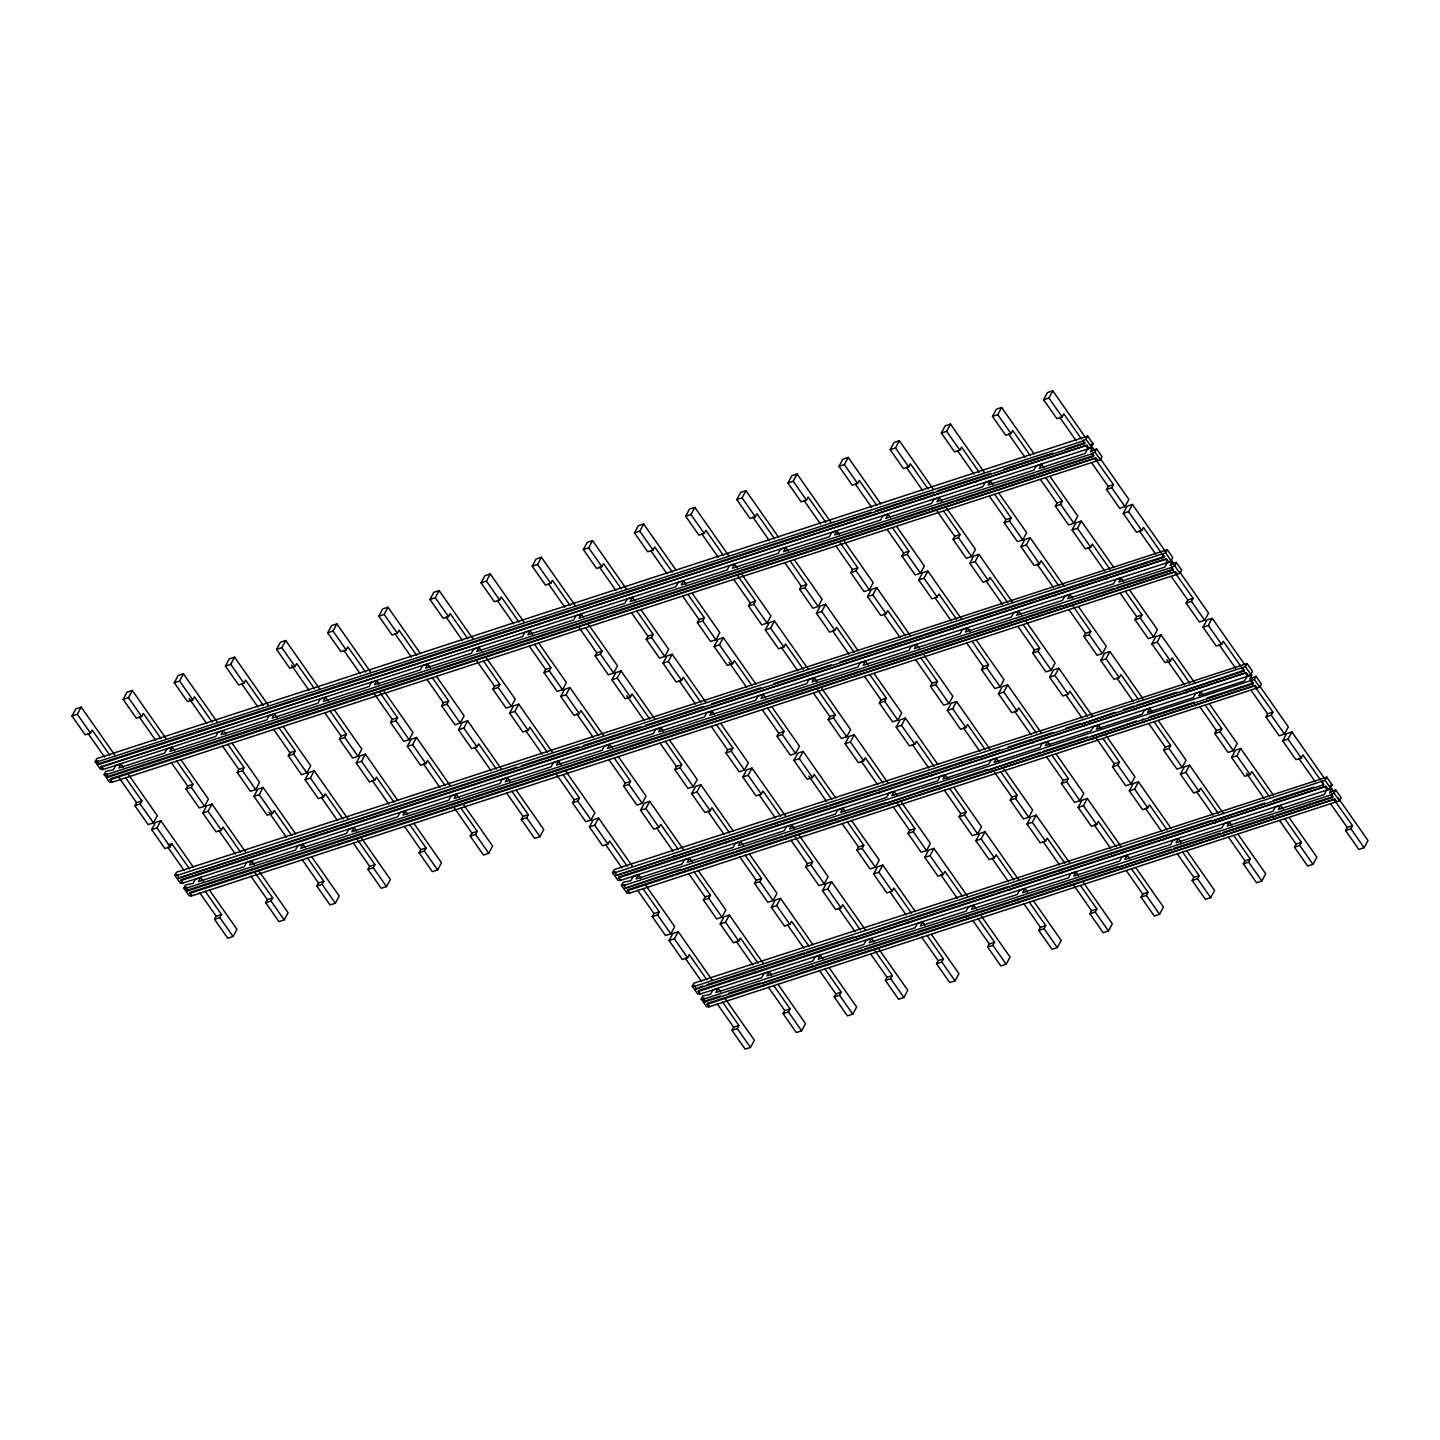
<?xml version="1.0" encoding="UTF-8"?>
<svg xmlns="http://www.w3.org/2000/svg" width="1440" height="1440" viewBox="0 0 1440 1440"><rect width="100%" height="100%" fill="white"/><g stroke="black" fill="none" stroke-linecap="round" stroke-linejoin="round"><path stroke-width="1.5" d="M109.836 755.244L92.196 730.08L90.54 733.158L85.23 734.886L72 716.004L75.87 708.822L81.18 707.094L114.966 755.316M72 716.004L77.31 714.294L81.18 707.094M160.974 738.594L143.334 713.43L141.678 716.508L136.368 718.236L123.138 699.372L127.008 692.172L132.318 690.444L166.104 738.666M123.138 699.372L128.448 697.644L132.318 690.444M101.412 766.044L103.212 768.618L100.602 769.464L95.166 761.724L96.858 758.592L1087.632 436.068L1093.068 443.808L1091.376 446.958L1088.136 448.83L102.672 769.626L100.854 767.052L1086.876 445.248L1088.694 447.822M97.236 761.886L97.794 760.878L99.054 764.46L97.236 761.886L1082.718 441.09L1085.94 439.218L1087.632 436.068M102.672 769.626L103.212 768.618M111.618 782.406L1097.64 460.602L1095.84 458.01L110.358 778.806L111.618 782.406L112.176 781.38L109.548 782.244L104.13 774.504L105.822 771.354L113.49 769.734L115.704 765.648L120.996 763.92L123.498 767.484M106.2 774.666L106.74 773.64L108 777.24L106.2 774.666L1091.664 453.87L1094.904 451.98L1096.596 448.848L1102.014 456.588L1100.322 459.72L1097.64 460.602M120.996 763.92L118.8 768.006L164.628 753.102L166.842 748.998L172.134 747.27L174.636 750.834M212.112 721.944L194.472 696.78L192.816 699.876L187.506 701.604L174.276 682.722L178.146 675.54L183.438 673.812L217.242 722.016M174.276 682.722L179.568 680.994L183.438 673.812M128.52 774.63L157.302 815.688L153.432 822.888L148.122 824.616L134.892 805.734L136.566 802.638L141.858 800.928L125.478 777.546M134.892 805.734L140.202 804.006L141.858 800.928M172.134 747.27L169.938 751.374L215.766 736.452L217.98 732.348L223.272 730.62L225.774 734.202M263.25 705.312L245.61 680.13L243.954 683.226L238.644 684.954L225.414 666.072L229.284 658.89L234.576 657.162L268.38 705.366M225.414 666.072L230.706 664.344L234.576 657.162M189.504 868.878L171.864 843.714L170.19 846.792L164.898 848.52L151.65 829.638L155.52 822.456L160.83 820.728L193.374 867.15M151.65 829.638L156.96 827.91L160.83 820.728M180.9 759.762L208.44 799.056L204.57 806.238L199.26 807.966L186.03 789.084L187.704 786.006L192.996 784.278L176.616 760.896M186.03 789.084L191.34 787.356L192.996 784.278M223.272 730.62L221.076 734.724L266.904 719.802L269.1 715.698L274.41 713.97L276.912 717.552M314.388 688.662L296.748 663.498L295.074 666.576L289.782 668.304L276.552 649.422L280.422 642.24L285.714 640.512L319.518 688.734M276.552 649.422L281.844 647.694L285.714 640.512M240.642 852.228L222.984 827.064L221.328 830.142L216.018 831.87L202.788 813.006L206.658 805.806L211.968 804.078L245.772 852.3M202.788 813.006L208.098 811.278L211.968 804.078M182.322 883.26L182.88 882.252L180.252 883.098L174.834 875.358L176.508 872.226L1167.3 549.702L1172.718 557.442L1171.026 560.592L1167.804 562.464L182.322 883.26L181.062 879.66L1166.544 558.882L1168.344 561.456M1167.3 549.702L1165.608 552.852L1162.926 553.716L1164.186 557.316L178.704 878.094L177.444 874.512L174.834 875.358M178.704 878.094L517.014 767.142M232.038 743.13L259.578 782.406L255.708 789.588L250.398 791.316L237.168 772.434L238.824 769.356L244.134 767.628L227.754 744.264M237.168 772.434L242.478 770.724L244.134 767.628M274.41 713.97L272.196 718.074L318.042 703.152L320.238 699.048L325.548 697.338L328.05 700.902M191.286 896.04L1177.308 574.236L1175.49 571.644L190.008 892.44L191.286 896.04L191.826 895.014L189.198 895.878L183.78 888.138L185.472 884.988L193.14 883.368L195.354 879.264L200.664 877.554L203.166 881.118M185.85 888.3L186.408 887.274L187.668 890.874L185.85 888.3L1171.332 567.504L1174.554 565.614L1176.246 562.482L1181.682 570.222L1179.99 573.354L1177.308 574.236M365.526 672.012L347.886 646.848L346.212 649.926L340.92 651.654L327.69 632.79L331.56 625.59L336.852 623.862L370.656 672.084M327.69 632.79L332.982 631.062L336.852 623.862M200.664 877.554L198.45 881.64L244.278 866.718L246.492 862.632L251.802 860.904L254.304 864.468M291.78 835.578L274.122 810.414L272.466 813.51L267.156 815.22L253.926 796.356L257.796 789.156L263.106 787.446L295.65 833.868M253.926 796.356L259.236 794.628L263.106 787.446M283.176 726.48L310.716 765.756L306.846 772.938L301.536 774.666L288.306 755.802L289.962 752.706L295.272 750.978L278.892 727.614M288.306 755.802L293.616 754.074L295.272 750.978M325.548 697.338L323.334 701.424L369.18 686.502L371.376 682.416L376.686 680.688L379.188 684.252M209.43 890.046L236.952 929.322L233.082 936.522L227.79 938.25L214.56 919.368L216.216 916.272L221.526 914.544L205.146 891.18M416.664 655.362L399.024 630.198L397.35 633.294L392.058 635.004L378.828 616.14L382.698 608.94L387.99 607.23L420.534 653.652M214.56 919.368L219.852 917.64L221.526 914.544M378.828 616.14L384.12 614.412L387.99 607.23M251.802 860.904L249.588 865.008L295.416 850.086L297.63 845.982L302.94 844.254L305.442 847.818M342.9 818.928L325.26 793.764L323.604 796.86L318.294 798.588L305.064 779.706L308.934 772.524L314.244 770.796L348.03 819M305.064 779.706L310.374 777.978L314.244 770.796M334.314 709.83L361.854 749.106L357.984 756.306L352.674 758.034L339.444 739.152L341.1 736.056L346.41 734.328L330.03 710.964M339.444 739.152L344.754 737.424L346.41 734.328M376.686 680.688L374.472 684.792L420.318 669.87L422.514 665.766L427.824 664.038L430.326 667.602M259.308 871.614L288.09 912.69L284.22 919.872L278.928 921.6L265.698 902.718L267.354 899.64L272.664 897.912L255.006 872.73M467.802 638.712L450.162 613.548L448.488 616.644L443.196 618.372L429.948 599.49L433.818 592.308L439.128 590.58L472.932 638.784M265.698 902.718L270.99 900.99L272.664 897.912M429.948 599.49L435.258 597.762L439.128 590.58M302.94 844.254L300.726 848.358L346.554 833.436L348.768 829.332L354.078 827.604L356.58 831.186M394.038 802.296L376.398 777.114L374.742 780.21L369.432 781.938L356.202 763.056L360.072 755.874L365.382 754.146L397.926 800.568M356.202 763.056L361.512 761.328L365.382 754.146M384.192 691.398L412.992 732.474L409.122 739.656L403.812 741.384L390.582 722.502L392.238 719.424L397.548 717.696L379.908 692.532M390.582 722.502L395.874 720.774L397.548 717.696M427.824 664.038L425.61 668.142L471.438 653.22L473.652 649.116L478.962 647.388L481.464 650.97M311.688 856.746L339.228 896.04L335.358 903.222L330.066 904.95L316.818 886.068L318.492 882.99L323.784 881.262L307.404 857.898M518.94 622.08L501.282 596.898L499.626 599.994L494.316 601.722L481.086 582.84L484.956 575.658L490.266 573.93L524.07 622.134M316.818 886.068L322.128 884.34L323.784 881.262M481.086 582.84L486.396 581.112L490.266 573.93M354.078 827.604L351.864 831.708L397.692 816.786L399.906 812.682L405.198 810.954L407.7 814.536M445.176 785.646L427.536 760.482L425.88 763.56L420.57 765.288L407.34 746.406L411.21 739.224L416.52 737.496L450.306 785.718M407.34 746.406L412.65 744.696L416.52 737.496M436.59 676.53L464.13 715.824L460.26 723.006L454.95 724.734L441.72 705.852L443.376 702.774L448.686 701.046L432.306 677.682M441.72 705.852L447.012 704.142L448.686 701.046M478.962 647.388L476.748 651.492L522.576 636.57L524.79 632.466L530.1 630.738L532.602 634.32M361.584 838.314L390.366 879.39L386.496 886.572L381.204 888.3L367.956 869.436L369.63 866.34L374.922 864.612L357.282 839.448M570.078 605.43L552.42 580.266L550.764 583.344L545.454 585.072L532.224 566.208L536.094 559.008L541.404 557.28L575.208 605.502M367.956 869.436L373.266 867.708L374.922 864.612M532.224 566.208L537.534 564.48L541.404 557.28M405.198 810.954L403.002 815.058L448.83 800.136L451.044 796.05L456.336 794.322L458.838 797.886M496.314 768.996L478.674 743.832L477.018 746.91L471.708 748.638L458.478 729.774L462.348 722.574L467.658 720.846L501.444 769.068M458.478 729.774L463.788 728.046L467.658 720.846M486.468 658.098L515.25 699.174L511.38 706.356L506.088 708.084L492.858 689.22L494.514 686.124L499.824 684.396L483.444 661.032M492.858 689.22L498.15 687.492L499.824 684.396M530.1 630.738L527.886 634.842L573.714 619.92L575.928 615.834L581.238 614.106L583.74 617.67M413.964 823.464L441.504 862.74L437.634 869.94L432.324 871.65L419.094 852.786L420.768 849.69L426.06 847.962L409.68 824.598M621.198 588.78L603.558 563.616L601.902 566.694L596.592 568.422L583.362 549.558L587.232 542.358L592.542 540.648L626.328 588.852M419.094 852.786L424.404 851.058L426.06 847.962M583.362 549.558L588.672 547.83L592.542 540.648M456.336 794.322L454.14 798.408L499.968 783.504L502.182 779.4L507.474 777.672L509.976 781.236M547.452 752.346L529.812 727.182L528.156 730.278L522.846 732.006L509.616 713.124L513.486 705.942L518.778 704.214L552.582 752.418M509.616 713.124L514.908 711.396L518.778 704.214M538.848 643.248L566.388 682.524L562.518 689.724L557.226 691.452L543.996 672.57L545.652 669.474L550.962 667.746L534.564 644.382M543.996 672.57L549.288 670.842L550.962 667.746M581.238 614.106L579.024 618.21L624.852 603.288L627.066 599.184L632.376 597.456L634.878 601.02M463.86 805.032L492.642 846.09L488.772 853.29L483.462 855.018L470.232 836.136L471.906 833.058L477.198 831.33L460.818 807.948M672.336 572.13L654.696 546.966L653.04 550.062L647.73 551.79L634.5 532.908L638.37 525.726L643.68 523.998L676.224 570.42M470.232 836.136L475.542 834.408L477.198 831.33M634.5 532.908L639.81 531.18L643.68 523.998M507.474 777.672L505.278 781.776L551.106 766.854L553.32 762.75L558.612 761.022L561.114 764.604M598.59 735.714L580.95 710.532L579.276 713.628L573.984 715.356L560.754 696.474L564.624 689.292L569.916 687.564L603.72 735.768M560.754 696.474L566.046 694.746L569.916 687.564M588.744 624.816L617.526 665.892L613.656 673.074L608.364 674.802L595.134 655.92L596.79 652.842L602.1 651.114L585.702 627.732M595.134 655.92L600.426 654.192L602.1 651.114M632.376 597.456L630.162 601.56L675.99 586.638L678.204 582.534L683.496 580.806L686.016 584.388M516.24 790.164L543.78 829.458L539.91 836.64L534.6 838.368L521.37 819.486L523.044 816.408L528.336 814.68L511.956 791.316M723.474 555.498L705.834 530.316L704.178 533.412L698.868 535.14L685.638 516.258L689.508 509.076L694.818 507.348L728.604 555.552M521.37 819.486L526.68 817.758L528.336 814.68M685.638 516.258L690.948 514.53L694.818 507.348M558.612 761.022L556.416 765.126L602.244 750.204L604.44 746.1L609.75 744.372L612.252 747.954M649.728 719.064L632.088 693.9L630.414 696.978L625.122 698.706L611.892 679.824L615.762 672.642L621.054 670.914L654.858 719.136M611.892 679.824L617.184 678.096L621.054 670.914M641.124 609.948L668.664 649.242L664.794 656.424L659.502 658.152L646.254 639.27L647.928 636.192L653.22 634.464L636.84 611.1M646.254 639.27L651.564 637.542L653.22 634.464M683.496 580.806L681.3 584.91L727.128 569.988L729.342 565.884L734.634 564.156L737.136 567.738M566.118 771.732L594.918 812.808L591.048 819.99L585.738 821.718L572.508 802.854L574.164 799.758L579.474 798.03L563.094 774.666M774.612 538.848L756.972 513.684L755.316 516.762L750.006 518.49L736.776 499.608L740.646 492.426L745.956 490.698L778.5 537.12M572.508 802.854L577.818 801.126L579.474 798.03M736.776 499.608L742.086 497.898L745.956 490.698M609.75 744.372L607.536 748.476L653.382 733.554L655.578 729.468L660.888 727.74L663.39 731.304M700.866 702.414L683.226 677.25L681.552 680.328L676.26 682.056L663.03 663.192L666.9 655.992L672.192 654.264L705.996 702.486M663.03 663.192L668.322 661.464L672.192 654.264M692.262 593.316L719.802 632.592L715.932 639.774L710.622 641.502L697.392 622.638L699.066 619.542L704.358 617.814L687.978 594.45M627.246 866.178L609.606 840.996L607.932 844.092L602.64 845.82L589.41 826.938L593.28 819.756L598.572 818.028L632.376 866.232M697.392 622.638L702.702 620.91L704.358 617.814M734.634 564.156L732.438 568.26L778.266 553.338L780.48 549.252L785.772 547.524L788.274 551.088M589.41 826.938L594.702 825.21L598.572 818.028M618.516 756.882L646.056 796.158L642.186 803.34L636.876 805.068L623.646 786.204L625.302 783.108L630.612 781.38L614.232 758.016M825.75 522.198L808.11 497.034L806.454 500.112L801.144 501.84L787.914 482.976L791.784 475.776L797.094 474.048L830.88 522.27M623.646 786.204L628.956 784.476L630.612 781.38M787.914 482.976L793.224 481.248L797.094 474.048M660.888 727.74L658.674 731.826L704.52 716.922L706.716 712.818L712.026 711.09L714.528 714.654M752.004 685.764L734.364 660.6L732.69 663.696L727.398 665.424L714.15 646.542L718.038 639.36L723.33 637.632L755.874 684.054M714.15 646.542L719.46 644.814L723.33 637.632M742.158 574.884L770.94 615.942L767.07 623.142L761.76 624.852L748.53 605.988L750.204 602.892L755.496 601.164L737.856 576M678.384 849.528L660.744 824.364L659.07 827.442L653.778 829.17L640.53 810.306L644.418 803.106L649.71 801.378L683.514 849.6M748.53 605.988L753.84 604.26L755.496 601.164M785.772 547.524L783.576 551.61L829.404 536.706L831.618 532.602L836.91 530.874L839.412 534.438M640.53 810.306L645.84 808.578L649.71 801.378M620.064 880.56L620.622 879.552L617.994 880.398L612.576 872.658L614.268 869.526L1247.076 663.534L1252.512 671.274L1250.82 674.406L1247.598 676.296L620.064 880.56L618.804 876.96L1246.32 672.696L1248.138 675.27M1247.076 663.534L1245.402 666.666L1242.702 667.53L1243.98 671.13L616.446 875.394L615.186 871.812L612.576 872.658M616.446 875.394L827.172 805.968L826.632 806.976M669.654 740.232L697.194 779.508L693.324 786.708L688.014 788.436L674.784 769.554L676.44 766.458L681.75 764.748L665.37 741.366M876.888 505.548L859.248 480.384L857.592 483.48L852.282 485.208L839.052 466.326L842.922 459.144L848.214 457.416L880.758 503.838M674.784 769.554L680.094 767.826L681.75 764.748M839.052 466.326L844.344 464.598L848.214 457.416M712.026 711.09L709.812 715.194L755.658 700.272L757.854 696.168L763.164 694.44L765.666 698.004M629.028 893.34L1257.084 688.05L1255.284 685.476L627.768 889.74L629.028 893.34L629.568 892.314L626.958 893.178L621.522 885.438L623.214 882.288L630.9 880.668L633.096 876.564L638.406 874.836L640.908 878.418M1257.084 688.05L1259.766 687.168L1261.458 684.036L1256.04 676.296L1254.348 679.446L1251.666 680.31L1252.926 683.91L625.41 888.174L624.15 884.574L621.522 885.438M625.41 888.174L680.616 869.364M803.142 669.114L785.502 643.95L783.828 647.046L778.536 648.774L765.288 629.892L769.158 622.71L774.468 620.982L808.272 669.186M765.288 629.892L770.598 628.164L774.468 620.982M638.406 874.836L636.192 878.94L682.038 864.018L684.234 859.932L689.544 858.204L692.046 861.768M794.538 560.016L822.078 599.292L818.208 606.492L812.898 608.22L799.668 589.338L801.342 586.242L806.634 584.532L790.254 561.15M729.522 832.878L711.882 807.714L710.208 810.792L704.916 812.52L691.668 793.656L695.538 786.456L700.848 784.746L733.392 831.168M799.668 589.338L804.978 587.61L806.634 584.532M836.91 530.874L834.714 534.978L880.542 520.056L882.738 515.952L888.048 514.224L890.55 517.806M691.668 793.656L696.978 791.928L700.848 784.746M720.792 723.582L748.332 762.876L744.462 770.058L739.152 771.786L725.922 752.904L727.578 749.826L732.888 748.098L716.508 724.716M928.026 488.916L910.386 463.734L908.712 466.83L903.42 468.558L890.19 449.676L894.06 442.494L899.352 440.766L933.156 488.97M673.218 856.926L673.776 855.9M725.922 752.904L731.214 751.176L732.888 748.098M890.19 449.676L895.482 447.948L899.352 440.766M763.164 694.44L760.95 698.544L806.778 683.622L808.992 679.518L814.302 677.79L816.804 681.372M675.036 859.5L675.576 858.492M645.912 885.564L674.712 926.622L670.842 933.822L665.532 935.55L652.302 916.668L653.958 913.572L659.268 911.844L642.888 888.48M854.28 652.482L836.622 627.318L834.966 630.396L829.656 632.124L816.426 613.242L820.296 606.06L825.606 604.332L858.15 650.754M652.302 916.668L657.594 914.94L659.268 911.844M682.182 869.688L733.86 852.03L733.32 853.056M816.426 613.242L821.736 611.514L825.606 604.332M873.54 515.52L874.08 514.512M689.544 858.204L687.33 862.308L733.158 847.386L735.372 843.282L740.682 841.554L743.184 845.118M683.982 872.28L684.522 871.254M844.416 541.584L873.216 582.66L869.346 589.842L864.036 591.57L850.806 572.688L852.462 569.61L857.772 567.882L840.132 542.718M780.66 816.228L763.002 791.064L761.346 794.16L756.036 795.888L742.806 777.006L746.676 769.824L751.986 768.096L785.79 816.3M850.806 572.688L856.116 570.96L857.772 567.882M880.686 525.726L881.226 524.7M888.048 514.224L885.834 518.328L931.68 503.406L933.876 499.302L939.186 497.574L941.688 501.156M742.806 777.006L748.116 775.278L751.986 768.096M771.93 706.932L799.47 746.226L795.582 753.408L790.29 755.136L777.06 736.254L778.716 733.176L784.026 731.448L767.646 708.084M979.164 472.266L961.524 447.102L959.85 450.18L954.558 451.908L941.328 433.026L945.198 425.844L950.49 424.116L984.294 472.338M706.896 979.812L689.256 954.63L687.6 957.726L682.29 959.454L669.06 940.572L672.93 933.39L678.24 931.662L712.026 979.866M724.356 840.276L724.896 839.268M777.06 736.254L782.352 734.544L784.026 731.448M941.328 433.026L946.62 431.298L950.49 424.116M814.302 677.79L812.088 681.894L857.916 666.972L860.13 662.868L865.44 661.158L867.942 664.722M669.06 940.572L674.37 938.844L678.24 931.662M726.174 842.85L726.714 841.842M698.31 870.696L725.85 909.99L721.962 917.172L716.67 918.9L703.44 900.018L705.096 896.94L710.406 895.212L694.026 871.83M905.418 635.832L887.76 610.668L886.104 613.746L880.794 615.474L867.564 596.61L871.434 589.41L876.744 587.682L910.53 635.904M703.44 900.018L708.732 898.29L710.406 895.212M867.564 596.61L872.874 594.882L876.744 587.682M924.678 498.888L925.218 497.862M740.682 841.554L738.468 845.658L784.296 830.736L786.51 826.632L791.82 824.904L794.322 828.486M735.12 855.63L735.66 854.622M896.814 526.734L924.354 566.01L920.484 573.192L915.174 574.92L901.944 556.038L903.6 552.96L908.91 551.232L892.53 527.868M831.798 799.596L814.14 774.414L812.484 777.51L807.174 779.238L793.944 760.356L797.814 753.174L803.124 751.446L835.668 797.868M901.944 556.038L907.254 554.328L908.91 551.232M931.824 509.076L932.364 508.068M939.186 497.574L936.972 501.678L982.818 486.756L985.014 482.652L990.324 480.942L992.826 484.506M793.944 760.356L799.254 758.628L803.124 751.446M821.808 688.5L850.59 729.576L846.72 736.758L841.428 738.486L828.198 719.622L829.854 716.526L835.164 714.798L817.524 689.634M1030.302 455.616L1012.662 430.452L1010.988 433.53L1005.696 435.258L992.466 416.394L996.336 409.194L1001.628 407.466L1034.172 453.906M758.034 963.162L740.394 937.998L738.738 941.076L733.428 942.804L720.198 923.922L724.068 916.74L729.378 915.012L763.164 963.234M775.494 823.626L776.034 822.618M828.198 719.622L833.49 717.894L835.164 714.798M992.466 416.394L997.758 414.666L1001.628 407.466M865.44 661.158L863.226 665.244L909.054 650.322L911.268 646.236L916.578 644.508L919.08 648.072M720.198 923.922L725.508 922.194L729.378 915.012M777.312 826.2L777.852 825.192M699.732 994.194L700.272 993.186L697.662 994.032L692.226 986.292L693.918 983.16L1326.744 777.15L1332.162 784.89L1330.47 788.04L1327.248 789.93L699.732 994.194L698.472 990.594L1325.988 786.33L1327.788 788.904M1326.744 777.15L1325.052 780.3L1322.37 781.164L1323.63 784.764L696.114 989.028L694.854 985.446L692.226 986.292M696.114 989.028L702.972 985.968M749.448 854.046L776.97 893.34L773.1 900.522L767.808 902.25L754.578 883.368L756.234 880.29L761.544 878.562L745.164 855.198M956.538 619.182L938.898 594.018L937.242 597.114L931.932 598.824L918.702 579.96L922.572 572.76L927.882 571.05L961.668 619.254M754.578 883.368L759.87 881.64L761.544 878.562M918.702 579.96L924.012 578.232L927.882 571.05M975.816 482.238L976.356 481.23M791.82 824.904L789.606 829.008L835.434 814.086L837.648 809.982L842.958 808.254L845.46 811.836M786.258 838.98L786.798 837.972M707.418 1003.374L708.678 1006.956L1336.752 801.684L1334.934 799.11L707.418 1003.374L709.236 1005.948L706.608 1006.812L701.19 999.072L702.864 995.922L710.55 994.302L712.764 990.198L718.056 988.47L720.558 992.052M703.26 999.216L703.8 998.208L705.06 1001.808L703.26 999.216L1330.776 794.952L1333.998 793.062L1335.69 789.93L1341.126 797.67L1339.434 800.802L1336.752 801.684M946.692 508.302L975.492 549.36L971.622 556.542L966.312 558.27L953.082 539.406L954.738 536.31L960.048 534.582L943.668 511.218M882.918 782.946L865.278 757.782L863.622 760.86L858.312 762.588L845.082 743.706L848.952 736.524L854.262 734.796L888.048 783.018M953.082 539.406L958.392 537.678L960.048 534.582M982.962 492.426L983.502 491.418M990.324 480.942L988.11 485.028L1033.956 470.106L1036.152 466.02L1041.462 464.292L1043.964 467.856M845.082 743.706L850.392 741.996L854.262 734.796M718.056 988.47L715.86 992.574L761.688 977.652L763.902 973.566L769.194 971.838L771.696 975.402M708.678 1006.956L709.236 1005.948M874.188 673.65L901.728 712.926L897.858 720.126L892.566 721.854L879.336 702.972L880.992 699.876L886.302 698.148L869.904 674.784M1081.44 438.966L1063.8 413.802L1062.126 416.898L1056.834 418.608L1043.586 399.744L1047.456 392.562L1052.766 390.834L1085.31 437.256M809.172 946.512L791.532 921.348L789.876 924.426L784.566 926.154L771.336 907.29L775.206 900.09L780.498 898.362L813.042 944.802M879.336 702.972L884.628 701.244L886.302 698.148M1043.586 399.744L1048.896 398.016L1052.766 390.834M916.578 644.508L914.364 648.612L960.192 633.69L962.406 629.586L967.716 627.858L970.218 631.422M771.336 907.29L776.628 905.562L780.498 898.362M828.432 809.568L828.99 808.542M799.326 835.614L828.108 876.69L824.238 883.872L818.946 885.6L805.716 866.736L807.372 863.64L812.682 861.912L795.024 836.748M1007.676 602.532L990.036 577.368L988.38 580.464L983.07 582.192L969.84 563.31L973.71 556.128L979.02 554.4L1012.806 602.604M752.886 970.56L753.426 969.534M805.716 866.736L811.008 865.008L812.682 861.912M835.578 819.756L836.136 818.748L784.998 835.38M969.84 563.31L975.15 561.582L979.02 554.4M1026.954 465.588L1027.494 464.58M842.958 808.254L840.744 812.358L886.572 797.436L888.786 793.35L894.096 791.622L896.598 795.186M754.686 973.134L755.226 972.126M837.396 822.33L837.936 821.322M999.09 493.434L1026.63 532.71L1022.76 539.91L1017.45 541.638L1004.22 522.756L1005.876 519.66L1011.186 517.95L994.806 494.568M725.58 999.198L754.362 1040.256L750.492 1047.438L745.182 1049.166L731.952 1030.302L733.626 1027.206L738.918 1025.478L722.538 1002.114M934.056 766.296L916.416 741.132L914.76 744.21L909.45 745.938L896.22 727.074L900.09 719.874L905.4 718.146L937.944 764.586M1004.22 522.756L1009.53 521.028L1011.186 517.95M1034.1 475.776L1034.64 474.768L108.558 776.232M731.952 1030.302L737.262 1028.574L738.918 1025.478M761.832 983.322L813.51 965.664L812.97 966.672M1041.462 464.292L1039.248 468.396L1085.094 453.474L1087.29 449.37L1092.6 447.642L1095.102 451.206M896.22 727.074L901.53 725.346L905.4 718.146M953.19 629.154L953.748 628.146M769.194 971.838L766.998 975.924L812.826 961.02L815.04 956.916L820.332 955.188L822.834 958.752M763.65 985.896L764.19 984.888M924.084 655.218L952.866 696.294L948.996 703.476L943.704 705.204L930.474 686.322L932.13 683.244L937.44 681.516L921.042 658.134M860.31 929.862L842.67 904.698L840.996 907.794L835.704 909.522L822.474 890.64L826.344 883.458L831.636 881.73L865.44 929.934M930.474 686.322L935.766 684.594L937.44 681.516M960.336 639.36L960.894 638.334M967.716 627.858L965.502 631.962L1011.33 617.04L1013.544 612.936L1018.836 611.208L1021.356 614.79M822.474 890.64L827.766 888.912L831.636 881.73M879.57 792.918L880.128 791.91M851.706 820.764L879.246 860.04L875.376 867.24L870.084 868.95L856.836 850.086L858.51 846.99L863.802 845.262L847.422 821.898M1058.814 585.9L1041.174 560.718L1039.518 563.814L1034.208 565.542L1020.978 546.66L1024.848 539.478L1030.158 537.75L1063.944 585.954M804.024 953.91L804.564 952.902L707.166 984.6M856.836 850.086L862.146 848.358L863.802 845.262M886.716 803.106L938.412 785.448L937.854 786.456M1020.978 546.66L1026.288 544.932L1030.158 537.75M894.096 791.622L891.882 795.708L937.71 780.804L939.924 776.7L945.216 774.972L947.736 778.536M805.824 956.484L806.364 955.476M888.534 805.698L889.074 804.672M99.054 764.46L1084.536 443.682L1083.258 440.082M100.854 767.052L1086.876 445.248M1050.228 476.784L1077.768 516.078L1073.898 523.26L1068.588 524.988L1055.358 506.106L1057.014 503.028L1062.324 501.3L1045.944 477.918M777.96 984.33L805.5 1023.606L801.63 1030.806L796.32 1032.534L783.09 1013.652L784.746 1010.556L790.056 1008.846L773.676 985.464M985.194 749.646L967.554 724.482L965.898 727.578L960.588 729.306L947.358 710.424L951.228 703.242L956.538 701.514L990.324 749.718M1055.358 506.106L1060.65 504.378L1062.324 501.3M783.09 1013.652L788.4 1011.924L790.056 1008.846M1092.6 447.642L1090.386 451.746L1096.596 448.848M947.358 710.424L952.668 708.696L956.538 701.514M1004.328 612.504L1004.886 611.496M820.332 955.188L818.118 959.292L863.964 944.37L866.16 940.266L871.47 938.538L873.972 942.102M814.77 969.264L815.328 968.238M108 777.24L1093.482 456.444L1092.222 452.862M976.464 640.35L1004.004 679.644L1000.134 686.826L994.842 688.554L981.594 669.672L983.268 666.594L988.56 664.866L972.18 641.502M109.818 779.814L1095.84 458.01M911.448 913.212L893.808 888.048L892.134 891.144L886.842 892.872L873.612 873.99L877.482 866.808L882.774 865.08L915.318 911.502M928.908 773.694L929.448 772.686L878.31 789.318M981.594 669.672L986.904 667.944L988.56 664.866M1011.474 622.71L1012.032 621.702L188.208 889.866M1018.836 611.208L1016.64 615.312L1062.468 600.39L1064.682 596.286L1069.974 594.558L1072.476 598.14M873.612 873.99L878.904 872.262L882.774 865.08M930.708 776.268L931.266 775.26M901.602 802.332L930.384 843.39L926.514 850.59L921.222 852.318L907.974 833.436L909.648 830.34L914.94 828.63L897.3 803.448M1109.952 569.25L1092.312 544.086L1090.656 547.164L1085.346 548.892L1072.116 530.01L1075.986 522.828L1081.296 521.1L1113.84 567.522M855.144 937.26L906.84 919.602L906.282 920.61M907.974 833.436L913.284 831.708L914.94 828.63M1072.116 530.01L1077.426 528.3L1081.296 521.1M945.216 774.972L943.02 779.076L988.848 764.154L991.062 760.05L996.354 758.322L998.856 761.904M856.962 939.834L857.502 938.826M939.672 789.048L940.212 788.04M1100.106 458.352L1128.888 499.428L1125.018 506.61L1119.726 508.338L1106.496 489.456L1108.152 486.378L1113.462 484.65L1095.282 459.036M829.098 967.68L856.638 1006.974L852.768 1014.156L847.458 1015.884L834.228 997.002L835.884 993.924L841.194 992.196L824.814 968.814M1036.332 733.014L1018.692 707.832L1017.036 710.928L1011.726 712.656L998.496 693.774L1002.366 686.592L1007.676 684.864L1041.462 733.068M1106.496 489.456L1111.788 487.746L1113.462 484.65M834.228 997.002L839.538 995.274L841.194 992.196M998.496 693.774L1003.806 692.046L1007.676 684.864M1055.466 595.872L1056.006 594.846M871.47 938.538L869.256 942.642L915.102 927.72L917.298 923.616L922.608 921.888L925.11 925.47M865.908 952.614L866.466 951.606M1026.36 621.918L1055.142 662.994L1051.272 670.176L1045.962 671.904L1032.732 653.04L1034.406 649.944L1039.698 648.216L1023.318 624.852M962.586 896.58L944.946 871.416L943.272 874.494L937.98 876.222L924.75 857.34L928.62 850.158L933.912 848.43L967.716 896.634M980.046 757.044L999.756 749.79M1032.732 653.04L1038.042 651.312L1039.698 648.216M1062.612 606.06L1114.29 588.402L1113.75 589.41M1069.974 594.558L1067.778 598.662L1113.606 583.74L1115.82 579.654L1121.112 577.926L1123.614 581.49M924.75 857.34L930.042 855.612L933.912 848.43M981.846 759.618L982.386 758.61M953.982 787.464L981.522 826.758L977.652 833.94L972.342 835.668L959.112 816.786L960.786 813.708L966.078 811.98L949.698 788.598M1161.09 552.6L1143.45 527.436L1141.794 530.514L1136.484 532.242L1123.254 513.378L1127.124 506.178L1132.434 504.45L1166.22 552.672M959.112 816.786L964.422 815.058L966.078 811.98M988.992 769.824L1040.67 752.166L1040.13 753.174M1123.254 513.378L1128.546 511.65L1132.434 504.45M996.354 758.322L994.158 762.426L1039.986 747.504L1042.2 743.4L1047.492 741.672L1049.994 745.254M908.1 923.202L908.64 922.176M990.81 772.398L991.35 771.39M878.976 949.248L907.776 990.324L903.906 997.506L898.596 999.234L885.366 980.352L887.022 977.274L892.332 975.546L874.692 950.382M1087.47 716.364L1069.83 691.2L1068.174 694.278L1062.864 696.006L1049.634 677.124L1053.504 669.942L1058.796 668.214L1092.6 716.436M885.366 980.352L890.676 978.642L892.332 975.546M915.246 933.39L915.786 932.382L864.648 949.014M1106.604 579.222L1107.144 578.214M1049.634 677.124L1054.926 675.396L1058.796 668.214M922.608 921.888L920.394 925.992L966.24 911.07L968.436 906.966L973.746 905.256L976.248 908.82M917.046 935.964L917.604 934.956M1078.74 607.068L1106.28 646.344L1102.41 653.544L1097.1 655.254L1083.87 636.39L1085.544 633.294L1090.836 631.566L1073.196 606.402M1013.724 879.93L996.084 854.766L994.41 857.844L989.118 859.572L975.87 840.708L979.74 833.508L985.05 831.78L1018.854 880.002M1031.184 740.394L1031.724 739.386L1008.288 747.018M1083.87 636.39L1089.18 634.662L1090.836 631.566M1121.112 577.926L1118.916 582.012L1164.744 567.108L1166.958 563.004L1172.25 561.276L1174.752 564.84M975.87 840.708L981.18 838.98L985.05 831.78M1032.984 742.986L1033.524 741.96M1003.878 769.032L1032.66 810.108L1028.79 817.29L1023.48 819.018L1010.25 800.136L1011.924 797.058L1017.216 795.33L1000.836 771.966M1010.25 800.136L1015.56 798.426L1017.216 795.33M1047.492 741.672L1045.296 745.776L1091.124 730.854L1093.338 726.75L1098.63 725.04L1101.132 728.604M959.238 906.552L959.778 905.544M1041.948 755.748L1042.488 754.74M931.374 934.398L958.914 973.674L955.044 980.856L949.734 982.584L936.504 963.72L938.16 960.624L943.47 958.896L927.09 935.532M1138.608 699.714L1120.968 674.55L1119.312 677.628L1114.002 679.356L1100.772 660.492L1104.642 653.292L1109.934 651.564L1143.738 699.786M936.504 963.72L941.814 961.992L943.47 958.896M966.384 916.74L966.924 915.732M1100.772 660.492L1106.064 658.764L1109.934 651.564M176.904 875.52L1162.926 553.716M973.746 905.256L971.532 909.342L1017.378 894.42L1019.574 890.334L1024.884 888.606L1027.386 892.17M968.184 919.314L968.724 918.306M180.522 880.686L1166.544 558.882M1129.878 590.418L1157.418 629.694L1153.548 636.894L1148.238 638.622L1135.008 619.74L1136.682 616.662L1141.974 614.934L1125.594 591.552M1064.862 863.28L1047.222 838.116L1045.548 841.212L1040.256 842.922L1027.008 824.058L1030.878 816.858L1036.188 815.148L1069.992 863.352M1082.322 723.762L1114.812 712.332M1135.008 619.74L1140.318 618.012L1141.974 614.934M1172.25 561.276L1170.054 565.38L1176.246 562.482M1027.008 824.058L1032.318 822.33L1036.188 815.148M1084.122 726.336L1084.662 725.328M187.668 890.874L1173.132 570.078L1171.872 566.496M1056.258 754.182L1083.798 793.458L1079.928 800.64L1074.618 802.368L1061.388 783.504L1063.062 780.408L1068.354 778.68L1051.974 755.316M189.468 893.448L1175.49 571.644M1008.558 887.328L1009.098 886.302L957.978 902.952M1061.388 783.504L1066.698 781.776L1068.354 778.68M1091.268 736.524L1136.556 720.954M1098.63 725.04L1096.434 729.126L1142.262 714.222L1144.458 710.118L1149.768 708.39L1152.27 711.954M1010.376 889.902L1010.916 888.894M1093.068 739.098L1093.626 738.09M981.252 915.966L1010.052 957.024L1006.182 964.224L1000.872 965.952L987.642 947.07L989.298 943.974L994.608 942.246L978.228 918.882M1189.746 683.064L1172.106 657.9L1170.432 660.996L1165.14 662.706L1151.91 643.842L1155.78 636.66L1161.072 634.932L1194.876 683.136M987.642 947.07L992.934 945.342L994.608 942.246M1017.522 900.09L1018.062 899.082M1151.91 643.842L1157.202 642.114L1161.072 634.932M1024.884 888.606L1022.67 892.71L1068.498 877.788L1070.712 873.684L1076.022 871.956L1078.524 875.52M1019.322 902.682L1019.862 901.656M1179.756 571.986L1208.556 613.062L1204.686 620.244L1199.376 621.972L1186.146 603.09L1187.802 600.012L1193.112 598.284L1174.95 572.67M1116 846.63L1098.342 821.466L1096.686 824.562L1091.376 826.29L1078.146 807.408L1082.016 800.226L1087.326 798.498L1121.13 846.702M1133.442 707.112L1134 706.104L1123.344 709.56M1186.146 603.09L1191.456 601.362L1193.112 598.284M1078.146 807.408L1083.456 805.68L1087.326 798.498M1135.26 709.686L1135.8 708.678M1106.136 735.75L1134.936 776.808L1131.066 784.008L1125.756 785.736L1112.526 766.854L1114.182 763.758L1119.492 762.048L1103.112 738.666M1059.696 870.678L1060.236 869.67M1112.526 766.854L1117.836 765.126L1119.492 762.048M1142.406 719.874L1142.946 718.866M1149.768 708.39L1147.554 712.494L1193.4 697.572L1195.596 693.468L1200.906 691.74L1203.408 695.304M1061.514 873.252L1062.054 872.244M1144.206 722.466L1144.764 721.44M1033.65 901.098L1061.172 940.392L1057.302 947.574L1052.01 949.302L1038.78 930.42L1040.436 927.342L1045.746 925.614L1029.366 902.232M1240.884 666.414L1223.244 641.25L1221.57 644.346L1216.278 646.074L1203.048 627.192L1206.918 620.01L1212.21 618.282L1244.754 664.704M1038.78 930.42L1044.072 928.692L1045.746 925.614M1068.66 883.458L1069.2 882.432M1203.048 627.192L1208.34 625.464L1212.21 618.282M1076.022 871.956L1073.808 876.06L1119.636 861.138L1121.85 857.034L1127.16 855.306L1129.662 858.888M1070.46 886.032L1071 885.024M1167.138 829.998L1149.48 804.816L1147.824 807.912L1142.514 809.64L1129.284 790.758L1133.154 783.576L1138.464 781.848L1171.008 828.27M1184.58 690.462L1244.52 670.122M1129.284 790.758L1134.594 789.03L1138.464 781.848M1186.398 693.036L1186.938 692.028M1158.534 720.882L1186.074 760.176L1182.204 767.358L1176.894 769.086L1163.664 750.204L1165.32 747.126L1170.63 745.398L1154.25 722.016M1110.834 854.028L1111.374 853.02M1163.664 750.204L1168.974 748.476L1170.63 745.398M1193.544 703.242L1194.084 702.216L1149.336 716.796M1200.906 691.74L1198.692 695.844L1244.538 680.922L1246.734 676.818L1252.044 675.09L1249.83 679.194L1256.04 676.296M1112.652 856.62L1113.192 855.594M1195.344 705.816L1195.902 704.808M1083.528 882.666L1112.31 923.742L1108.44 930.924L1103.148 932.652L1089.918 913.77L1091.574 910.692L1096.884 908.964L1080.486 885.6M1089.918 913.77L1095.21 912.042L1096.884 908.964M1119.78 866.808L1171.476 849.15L1170.918 850.158M1127.16 855.306L1124.946 859.41L1170.774 844.488L1172.988 840.384L1178.298 838.656L1180.8 842.238M1121.598 869.382L1122.138 868.374M1218.258 813.348L1200.618 788.184L1198.962 791.262L1193.652 792.99L1180.422 774.108L1184.292 766.926L1189.602 765.198L1223.388 813.42M1180.422 774.108L1185.732 772.398L1189.602 765.198M614.646 872.82L1242.702 667.53M618.264 877.986L1246.32 672.696M1209.672 704.232L1237.212 743.526L1233.342 750.708L1228.032 752.436L1214.802 733.554L1216.458 730.476L1221.768 728.748L1205.388 705.384M1161.972 837.378L1162.512 836.37M1214.802 733.554L1220.112 731.844L1221.768 728.748M1163.772 839.97L1164.33 838.944M623.592 885.6L1251.666 680.31M1135.908 867.816L1163.448 907.092L1159.578 914.274L1154.286 916.002L1141.056 897.138L1142.712 894.042L1148.022 892.314L1131.624 868.95M627.21 890.748L1255.284 685.476M1141.056 897.138L1146.348 895.41L1148.022 892.314M1178.298 838.656L1176.084 842.76L1221.912 827.838L1224.126 823.752L1229.418 822.024L1231.938 825.588M1172.736 852.732L1173.276 851.724M1269.396 796.698L1251.756 771.534L1250.1 774.612L1244.79 776.34L1231.56 757.476L1235.43 750.276L1240.74 748.548L1273.284 794.988M1231.56 757.476L1236.87 755.748L1240.74 748.548M1259.55 685.8L1288.35 726.876L1284.48 734.058L1279.17 735.786L1265.94 716.922L1267.596 713.826L1272.906 712.098L1254.744 686.484M1213.11 820.746L1264.788 803.088L1264.248 804.096M1265.94 716.922L1271.232 715.194L1272.906 712.098M1214.91 823.32L1215.468 822.312M1187.046 851.166L1214.586 890.442L1210.716 897.642L1205.424 899.352L1192.176 880.488L1193.85 877.392L1199.142 875.664L1182.762 852.3M1192.176 880.488L1197.486 878.76L1199.142 875.664M1229.418 822.024L1227.222 826.11L1273.05 811.206L1275.264 807.102L1280.556 805.374L1283.058 808.938M1223.874 836.1L1224.414 835.074M1320.534 780.048L1302.894 754.884L1301.238 757.98L1295.928 759.708L1282.698 740.826L1286.568 733.644L1291.878 731.916L1324.422 778.338M1282.698 740.826L1288.008 739.098L1291.878 731.916M1266.048 806.67L1266.606 805.662M1238.184 834.516L1265.724 873.792L1261.854 880.992L1256.562 882.72L1243.314 863.838L1244.988 860.76L1250.28 859.032L1233.9 835.65M1243.314 863.838L1248.624 862.11L1250.28 859.032M1273.194 816.858L1273.752 815.85L1222.614 832.5M1280.556 805.374L1278.36 809.478L1324.188 794.556L1326.402 790.452L1331.694 788.724L1334.196 792.306M1275.012 819.45L1275.552 818.442M694.296 986.454L1322.37 781.164M697.914 991.602L1325.988 786.33M1289.322 817.866L1316.862 857.16L1312.992 864.342L1307.682 866.07L1294.452 847.188L1296.126 844.11L1301.418 842.382L1285.038 819.018M1294.452 847.188L1299.762 845.46L1301.418 842.382M1331.694 788.724L1329.498 792.828L1335.69 789.93M705.06 1001.808L1332.576 797.544L1331.316 793.944M706.878 1004.382L1334.934 799.11M1337.958 797.652L1368 840.51L1364.13 847.692L1358.82 849.42L1345.59 830.556L1347.264 827.46L1352.556 825.732L1334.394 800.118M1345.59 830.556L1350.9 828.828L1352.556 825.732M95.166 761.724L97.794 760.878M99.594 763.452L871.308 512.244M875.574 510.858L933.3 492.066M937.566 490.68L991.008 473.292M1003.842 469.116L1053 453.096M1065.834 448.92L1085.076 442.674M1090.386 444.69L1093.068 443.808M104.13 774.504L106.74 773.64M1036.764 474.084L1094.022 455.436M168.318 844.848L171.864 843.714M521.28 765.756L579.006 746.964M583.272 745.578L640.998 726.786M645.264 725.382L702.99 706.608M711.54 703.818L760.698 687.816M773.532 683.64L831.258 664.848M839.808 662.076L1164.726 556.29M183.78 888.138L186.408 887.274M1014.156 621L1061.028 605.736M1116.414 587.718L1171.566 569.754M829.314 805.284L876.186 790.02M931.572 771.984L978.462 756.72M1033.848 738.702L1053.036 732.456M1065.816 728.298L1080.72 723.438M1136.124 705.402L1176.606 692.226M735.984 851.346L782.856 836.082M838.26 818.046L885.132 802.782M940.536 784.764L987.408 769.5M1042.812 751.464L1087.56 736.902M1206.81 698.076L1253.466 682.884M806.688 952.2L853.56 936.936M908.964 918.9L955.836 903.654M1011.24 885.618L1211.526 820.422M1273.266 800.316L1313.568 787.194M1329.48 785.772L1332.162 784.89M701.19 999.072L703.8 998.208M705.618 1000.8L720.324 995.994M728.73 993.258L760.284 982.998M815.652 964.98L862.524 949.716M917.91 931.68L1118.196 866.484M1173.6 848.448L1220.472 833.202M1275.858 815.166L1333.134 796.518M1085.94 439.218L1091.376 446.958M1094.904 451.98L1100.322 459.72M1165.608 552.852L1171.026 560.592M1174.554 565.614L1179.99 573.354M1245.402 666.666L1250.82 674.406M1254.348 679.446L1259.766 687.168M1325.052 780.3L1330.47 788.04M1333.998 793.062L1339.434 800.802M1082.718 441.09L1084.536 443.682M1086.336 446.256L1088.136 448.83M1091.664 453.87L1093.482 456.444M1162.368 554.724L1164.186 557.316M1165.986 559.89L1167.804 562.464M1171.332 567.504L1173.132 570.078M1242.162 668.556L1243.98 671.13M1245.78 673.704L1247.598 676.296M1251.126 681.318L1252.926 683.91M1321.83 782.19L1323.63 784.764M1325.448 787.338L1327.248 789.93M1330.776 794.952L1332.576 797.544M1048.896 398.016L1062.126 416.898M1111.788 487.746L1125.018 506.61M1128.546 511.65L1141.794 530.514M1191.456 601.362L1204.686 620.244M1208.34 625.464L1221.57 644.346M1271.232 715.194L1284.48 734.058M1288.008 739.098L1301.238 757.98M1350.9 828.828L1364.13 847.692M1059.75 417.33L1076.13 440.694M1091.772 463.014L1108.152 486.378M1139.4 530.964L1155.78 554.328M1171.422 576.63L1187.802 600.012M1219.194 644.778L1235.574 668.142M1251.216 690.462L1267.596 713.826M1298.844 758.412L1315.242 781.776M1330.866 804.096L1347.264 827.46M997.758 414.666L1010.988 433.53M1060.65 504.378L1073.898 523.26M1077.426 528.3L1090.656 547.164M1140.318 618.012L1153.548 636.894M1157.202 642.114L1170.432 660.996M1220.112 731.844L1233.342 750.708M1236.87 755.748L1250.1 774.612M1299.762 845.46L1312.992 864.342M1008.612 433.98L1024.992 457.344M1040.634 479.646L1057.014 503.028M1088.262 547.596L1104.66 570.978M1120.284 593.28L1136.682 616.662M1166.796 659.628L1184.436 684.792M1200.078 707.112L1216.458 730.476M1246.464 773.262L1264.104 798.426M1279.746 820.728L1296.126 844.11M946.62 431.298L959.85 450.18M1009.53 521.028L1022.76 539.91M1026.288 544.932L1039.518 563.814M1089.18 634.662L1102.41 653.544M1106.064 658.764L1119.312 677.628M1168.974 748.476L1182.204 767.358M1185.732 772.398L1198.962 791.262M1248.624 862.11L1261.854 880.992M957.474 450.612L973.854 473.994M989.496 496.296L1005.876 519.66M1037.142 564.246L1053.522 587.628M1069.146 609.93L1085.544 633.294M1116.918 678.078L1133.298 701.442M1148.94 723.744L1165.32 747.126M1196.586 791.694L1212.966 815.076M1228.608 837.378L1244.988 860.76M895.482 447.948L908.712 466.83M958.392 537.678L971.622 556.542M975.15 561.582L988.38 580.464M1038.042 651.312L1051.272 670.176M1054.926 675.396L1068.174 694.278M1117.836 765.126L1131.066 784.008M1134.594 789.03L1147.824 807.912M1197.486 878.76L1210.716 897.642M906.336 467.262L922.716 490.626M937.098 511.146L954.738 536.31M986.004 580.896L1002.384 604.26M1018.026 626.58L1034.406 649.944M1065.78 694.71L1082.16 718.092M1096.542 738.594L1114.182 763.758M1145.448 808.344L1161.828 831.726M1177.47 854.028L1193.85 877.392M844.344 464.598L857.592 483.48M907.254 554.328L920.484 573.192M924.012 578.232L937.242 597.114M986.904 667.944L1000.134 686.826M1003.806 692.046L1017.036 710.928M1066.698 781.776L1079.928 800.64M1083.456 805.68L1096.686 824.562M1146.348 895.41L1159.578 914.274M855.198 483.912L871.578 507.276M887.22 529.596L903.6 552.96M934.866 597.546L951.246 620.91M966.888 643.212L983.268 666.594M1014.642 711.36L1031.04 734.724M1046.664 757.044L1063.062 780.408M1094.31 824.994L1110.69 848.358M1126.332 870.678L1142.712 894.042M793.224 481.248L806.454 500.112M856.116 570.96L869.346 589.842M872.874 594.882L886.104 613.746M935.766 684.594L948.996 703.476M952.668 708.696L965.898 727.578M1015.56 798.426L1028.79 817.29M1032.318 822.33L1045.548 841.212M1095.21 912.042L1108.44 930.924M804.06 500.562L820.44 523.926M836.082 546.228L852.462 569.61M883.728 614.196L900.108 637.56M915.75 659.862L932.13 683.244M963.504 728.01L979.902 751.374M994.266 771.894L1011.924 797.058M1043.172 841.644L1059.552 865.008M1073.934 885.528L1091.574 910.692M742.086 497.898L755.316 516.762M804.978 587.61L818.208 606.492M821.736 611.514L834.966 630.396M884.628 701.244L897.858 720.126M901.53 725.346L914.76 744.21M964.422 815.058L977.652 833.94M981.18 838.98L994.41 857.844M1044.072 928.692L1057.302 947.574M752.922 517.194L769.32 540.576M784.944 562.878L801.342 586.242M832.59 630.828L848.97 654.21M864.612 676.512L880.992 699.876M912.384 744.66L928.764 768.024M944.406 790.326L960.786 813.708M992.034 858.294L1008.414 881.658M1024.056 903.96L1040.436 927.342M690.948 514.53L704.178 533.412M753.84 604.26L767.07 623.142M770.598 628.164L783.828 647.046M833.49 717.894L846.72 736.758M850.392 741.996L863.622 760.86M913.284 831.708L926.514 850.59M930.042 855.612L943.272 874.494M992.934 945.342L1006.182 964.224M701.802 533.844L718.182 557.226M733.806 579.528L750.204 602.892M781.452 647.478L797.832 670.842M813.474 693.162L829.854 716.526M861.246 761.292L877.626 784.674M893.268 806.976L909.648 830.34M940.896 874.926L957.276 898.308M972.918 920.61L989.298 943.974M639.81 531.18L653.04 550.062M702.702 620.91L715.932 639.774M719.46 644.814L732.69 663.696M782.352 734.544L795.582 753.408M799.254 758.628L812.484 777.51M862.146 848.358L875.376 867.24M878.904 872.262L892.134 891.144M941.814 961.992L955.044 980.856M650.664 550.494L667.044 573.858M682.686 596.178L699.066 619.542M729.054 662.328L746.694 687.492M762.336 709.812L778.716 733.176M808.848 776.142L826.488 801.324M842.13 823.626L858.51 846.99M889.758 891.576L906.138 914.94M921.78 937.26L938.16 960.624M588.672 547.83L601.902 566.694M651.564 637.542L664.794 656.424M668.322 661.464L681.552 680.328M731.214 751.176L744.462 770.058M748.116 775.278L761.346 794.16M811.008 865.008L824.238 883.872M827.766 888.912L840.996 907.794M890.676 978.642L903.906 997.506M599.526 567.144L615.906 590.508M631.548 612.81L647.928 636.192M679.176 680.778L695.556 704.142M711.198 726.444L727.578 749.826M758.97 794.592L775.35 817.956M790.992 840.276L807.372 863.64M838.62 908.226L855 931.59M870.642 953.91L887.022 977.274M537.534 564.48L550.764 583.344M600.426 654.192L613.656 673.074M617.184 678.096L630.414 696.978M680.094 767.826L693.324 786.708M696.978 791.928L710.208 810.792M759.87 881.64L773.1 900.522M776.628 905.562L789.876 924.426M839.538 995.274L852.768 1014.156M548.388 583.776L564.768 607.158M579.15 627.66L596.79 652.842M626.778 695.628L644.418 720.792M660.06 743.094L676.44 766.458M707.832 811.242L724.212 834.606M739.854 856.908L756.234 880.29M787.482 924.876L803.862 948.24M819.504 970.542L835.884 993.924M486.396 581.112L499.626 599.994M549.288 670.842L562.518 689.724M566.046 694.746L579.276 713.628M628.956 784.476L642.186 803.34M645.84 808.578L659.07 827.442M708.732 898.29L721.962 917.172M725.508 922.194L738.738 941.076M788.4 1011.924L801.63 1030.806M497.25 600.426L513.63 623.808M529.272 646.11L545.652 669.474M576.9 714.06L593.28 737.424M608.922 759.744L625.302 783.108M656.694 827.892L673.074 851.256M688.716 873.558L705.096 896.94M736.344 941.508L752.742 964.89M768.366 987.192L784.746 1010.556M435.258 597.762L448.488 616.644M498.15 687.492L511.38 706.356M514.908 711.396L528.156 730.278M577.818 801.126L591.048 819.99M594.702 825.21L607.932 844.092M657.594 914.94L670.842 933.822M674.37 938.844L687.6 957.726M737.262 1028.574L750.492 1047.438M446.112 617.076L462.492 640.44M476.874 660.96L494.514 686.124M525.762 730.71L542.142 754.074M556.524 774.594L574.164 799.758M605.556 844.524L621.936 867.906M637.578 890.208L653.958 913.572M685.206 958.158L701.604 981.522M717.228 1003.842L733.626 1027.206M384.12 614.412L397.35 633.294M447.012 704.142L460.26 723.006M463.788 728.046L477.018 746.91M526.68 817.758L539.91 836.64M394.974 633.726L411.354 657.09M426.996 679.41L443.376 702.774M474.624 747.36L491.022 770.724M506.646 793.026L523.044 816.408M332.982 631.062L346.212 649.926M395.874 720.774L409.122 739.656M412.65 744.696L425.88 763.56M475.542 834.408L488.772 853.29M343.836 650.376L360.216 673.74M374.598 694.242L392.238 719.424M423.486 763.992L439.884 787.374M454.248 807.876L471.906 833.058M281.844 647.694L295.074 666.576M344.754 737.424L357.984 756.306M361.512 761.328L374.742 780.21M424.404 851.058L437.634 869.94M291.438 665.208L309.078 690.39M324.72 712.692L341.1 736.056M372.366 780.642L388.746 804.024M404.388 826.326L420.768 849.69M230.706 664.344L243.954 683.226M293.616 754.074L306.846 772.938M310.374 777.978L323.604 796.86M373.266 867.708L386.496 886.572M241.56 683.658L257.94 707.022M273.582 729.342L289.962 752.706M321.228 797.292L337.608 820.656M353.25 842.976L369.63 866.34M179.568 680.994L192.816 699.876M242.478 770.724L255.708 789.588M259.236 794.628L272.466 813.51M322.128 884.34L335.358 903.222M189.162 698.508L206.802 723.672M222.444 745.992L238.824 769.356M268.83 812.142L286.47 837.306M302.112 859.608L318.492 882.99M128.448 697.644L141.678 716.508M191.34 787.356L204.57 806.238M208.098 811.278L221.328 830.142M270.99 900.99L284.22 919.872M139.284 716.958L155.682 740.322M171.306 762.624L187.704 786.006M218.952 830.592L235.332 853.956M250.974 876.258L267.354 899.64M77.31 714.294L90.54 733.158M140.202 804.006L153.432 822.888M156.96 827.91L170.19 846.792M219.852 917.64L233.082 936.522M88.146 733.59L104.544 756.972M118.908 777.474L136.566 802.638M167.814 847.224L184.194 870.606M199.836 892.908L216.216 916.272"/></g></svg>
